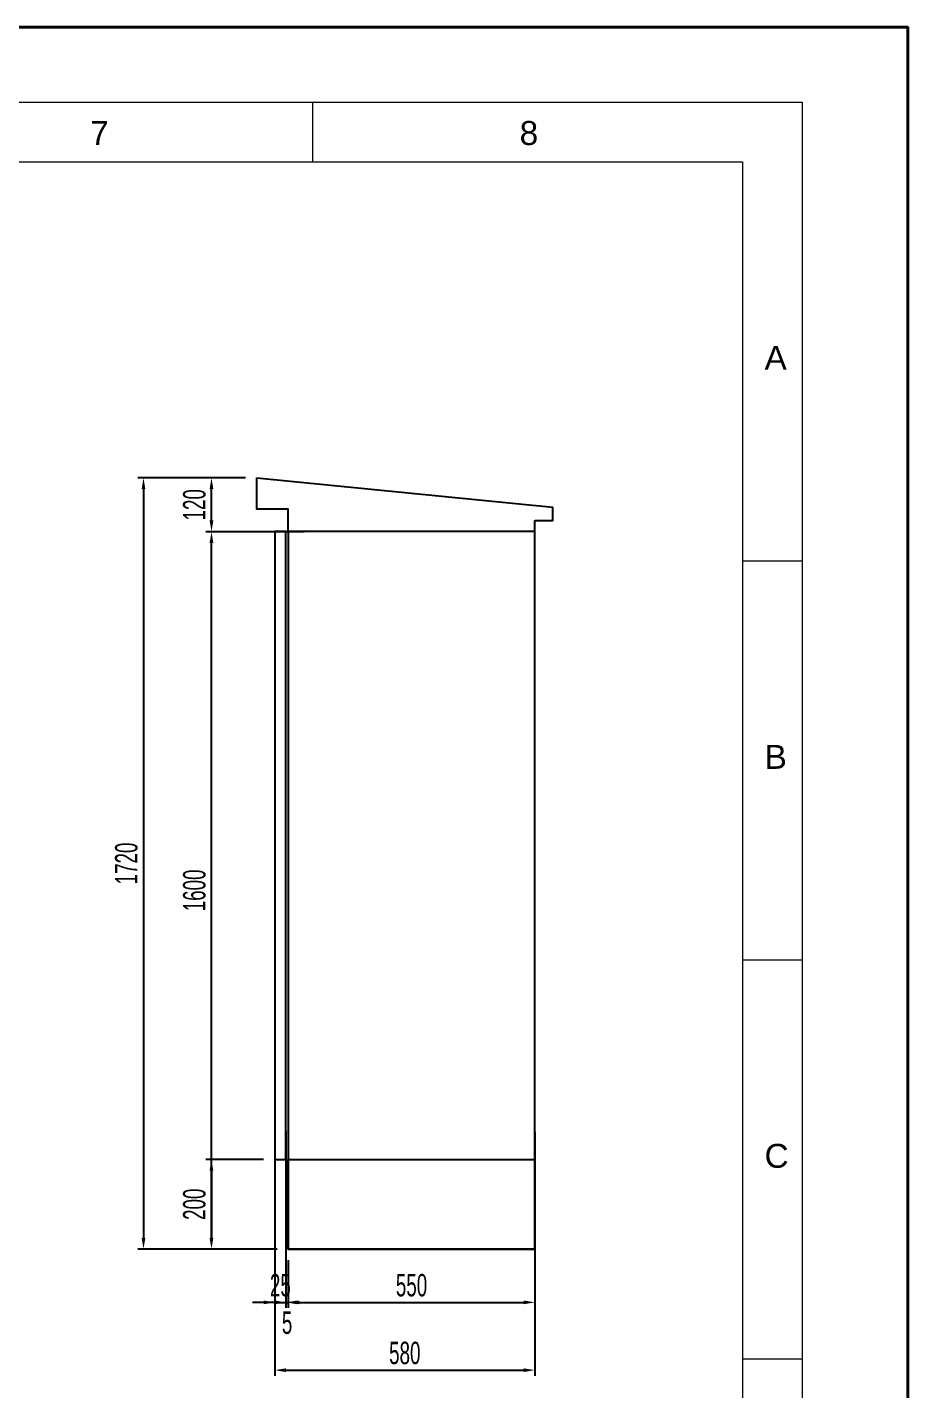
# Model space of a CAD drawing. Header units: millimetres. Extents: x 6750 to 121550, y -28210 to 66060.
# Drawn here: x 39735 to 41698, y 63022 to 66060 of the extents above; entities that cross this region are included whole.
import ezdxf

# ---------------------------------------------------------------- set-up
doc = ezdxf.new("R2010")
doc.units = ezdxf.units.MM
doc.layers.add('DN.1. NET LIEN MANH', color=7, linetype='Continuous', lineweight=40)
doc.styles.add('PM', font='arial.ttf', dxfattribs={"width": 0.6})
doc.styles.get("Standard").update_dxf_attribs({"font": 'arial.ttf'})
doc.dimstyles.new('MK-1.20 CK$0', dxfattribs={"dimscale": 25, "dimtxt": 2, "dimasz": 1, "dimexe": 0.5, "dimexo": 1, "dimgap": 0.5, "dimtad": 1, "dimrnd": 0.0001, "dimtxsty": 'PM', "dimcen": 0, "dimdle": 1, "dimclrd": 251, "dimclre": 251, "dimclrt": 256, "dimadec": 4, "dimazin": 2, "dimtfac": 0.333333, "dimtix": 1, "dimtmove": 2, "dimatfit": 3, "dimtvp": 1, "dimarcsym": 0})

# ---------------------------------------------------------------- blocks, each defined once
blk = doc.blocks.new('asdklnakdad')
for q in [(16292.99, 3398.33), (16712.99, 3101.33), (16712.99, 3101.33)]:
    blk.add_line((16712.99, 3398.33), q)
at = {"lineweight": 5}
for p, q in [((16646.66, 3383.32), (16646.66, 3389.99)), ((16701.22, 3338.8), (16694.55, 3338.8)), ((16701.22, 3294.3), (16694.55, 3294.3)), ((16701.22, 3249.8), (16694.55, 3249.8))]:
    blk.add_line(p, q, dxfattribs=at)
for points in [[(16304.75, 3109.66), (16304.75, 3389.99), (16701.22, 3389.99), (16701.22, 3109.66), (16304.75, 3109.66)], [(16311.43, 3116.33), (16311.43, 3383.32), (16694.55, 3383.32), (16694.55, 3116.33)]]:
    blk.add_lwpolyline(points, close=True, dxfattribs=at)
at = {"layer": 'DN.1. NET LIEN MANH'}
blk.add_lwpolyline([(16292.99, 3101.33), (16712.99, 3101.33), (16712.99, 3398.33), (16292.99, 3398.33)], close=True, dxfattribs=at)
at = {"lineweight": 5, "char_height": 2.6698, "width": 8.4244, "attachment_point": 1}
for s, insert in [('{\\fArial|b0|i0|c0|p34;7}', (16621.82, 3387.87)), ('{\\fArial|b0|i0|c0|p34;8}', (16669.71, 3387.87)), ('{\\fArial|b0|i0|c0|p34;A}', (16697.02, 3362.8)), ('{\\fArial|b0|i0|c0|p34;B}', (16697.02, 3318.3)), ('{\\fArial|b0|i0|c0|p34;C}', (16697.02, 3273.81))]:
    blk.add_mtext(s, dxfattribs=dict(at, insert=insert))
blk = doc.blocks.new('*D99')
at = {"color": 3, "lineweight": -2, "transparency": 16777216}
for p, q in [((40261.5, 63535.4), (40132.9, 63535.4)), ((40145.4, 63510.4), (40145.4, 63360.4)), ((40286.5, 63335.4), (40132.9, 63335.4))]:
    blk.add_line(p, q, dxfattribs=at)
at = {"color": 3, "transparency": 16777216}
for points in [[(40141.2, 63510.4), (40149.5, 63510.4), (40145.4, 63535.4)], [(40141.2, 63360.4), (40149.5, 63360.4), (40145.4, 63335.4)]]:
    blk.add_solid(points, dxfattribs=at)
at = {"layer": 'Defpoints', "color": 0, "transparency": 16777216}
for p in [(40286.5, 63535.4), (40145.4, 63335.4), (40311.5, 63335.4)]:
    blk.add_point(p, dxfattribs=at)
at = {"transparency": 16777216, "insert": (40107.3, 63435.4), "char_height": 50, "attachment_point": 5, "rotation": 90, "style": 'PM'}
blk.add_mtext('\\A1;200', dxfattribs=at)
blk = doc.blocks.new('*D100')
at = {"color": 3, "lineweight": -2, "transparency": 16777216}
for p, q in [((40352.3, 64935.4), (40132.9, 64935.4)), ((40145.4, 63360.4), (40145.4, 64910.4)), ((40291.5, 63335.4), (40132.9, 63335.4))]:
    blk.add_line(p, q, dxfattribs=at)
at = {"color": 3, "transparency": 16777216}
for points in [[(40141.2, 64910.4), (40149.5, 64910.4), (40145.4, 64935.4)], [(40141.2, 63360.4), (40149.5, 63360.4), (40145.4, 63335.4)]]:
    blk.add_solid(points, dxfattribs=at)
at = {"layer": 'Defpoints', "color": 0, "transparency": 16777216}
for p in [(40145.4, 64935.4), (40377.3, 64935.4), (40316.5, 63335.4)]:
    blk.add_point(p, dxfattribs=at)
at = {"transparency": 16777216, "insert": (40107.3, 64135.4), "char_height": 50, "attachment_point": 5, "rotation": 90, "style": 'PM'}
blk.add_mtext('\\A1;1600', dxfattribs=at)
blk = doc.blocks.new('*D101')
at = {"color": 3, "lineweight": -2, "transparency": 16777216}
for p, q in [((40221.5, 65055.4), (40132.9, 65055.4)), ((40145.4, 64960.4), (40145.4, 65030.4)), ((40291.5, 64935.4), (40132.9, 64935.4))]:
    blk.add_line(p, q, dxfattribs=at)
at = {"color": 3, "transparency": 16777216}
for points in [[(40141.2, 65030.4), (40149.5, 65030.4), (40145.4, 65055.4)], [(40141.2, 64960.4), (40149.5, 64960.4), (40145.4, 64935.4)]]:
    blk.add_solid(points, dxfattribs=at)
at = {"layer": 'Defpoints', "color": 0, "transparency": 16777216}
for p in [(40145.4, 65055.4), (40246.5, 65055.4), (40316.5, 64935.4)]:
    blk.add_point(p, dxfattribs=at)
at = {"transparency": 16777216, "insert": (40107.3, 64995.4), "char_height": 50, "attachment_point": 5, "rotation": 90, "style": 'PM'}
blk.add_mtext('\\A1;120', dxfattribs=at)
blk = doc.blocks.new('*D102')
at = {"color": 3, "lineweight": -2, "transparency": 16777216}
for p, q in [((40197.6, 65055.4), (39981.3, 65055.4)), ((39993.8, 65030.4), (39993.8, 63360.4)), ((40197.6, 63335.4), (39981.3, 63335.4))]:
    blk.add_line(p, q, dxfattribs=at)
at = {"color": 3, "transparency": 16777216}
for points in [[(39989.6, 65030.4), (39997.9, 65030.4), (39993.8, 65055.4)], [(39989.6, 63360.4), (39997.9, 63360.4), (39993.8, 63335.4)]]:
    blk.add_solid(points, dxfattribs=at)
at = {"layer": 'Defpoints', "color": 0, "transparency": 16777216}
for p in [(40222.6, 65055.4), (39993.8, 63335.4), (40222.6, 63335.4)]:
    blk.add_point(p, dxfattribs=at)
at = {"transparency": 16777216, "insert": (39955.7, 64195.4), "char_height": 50, "attachment_point": 5, "rotation": 90, "style": 'PM'}
blk.add_mtext('\\A1;1720', dxfattribs=at)
blk = doc.blocks.new('*D103')
at = {"color": 3, "lineweight": -2, "transparency": 16777216}
for p, q in [((40286.5, 63310.4), (40286.5, 63204.1)), ((40311.5, 63310.4), (40311.5, 63204.1)), ((40261.5, 63216.6), (40236.5, 63216.6)), ((40286.5, 63216.6), (40311.5, 63216.6)), ((40336.5, 63216.6), (40361.5, 63216.6))]:
    blk.add_line(p, q, dxfattribs=at)
at = {"color": 3, "transparency": 16777216}
for points in [[(40261.5, 63220.7), (40261.5, 63212.4), (40286.5, 63216.6)], [(40336.5, 63220.7), (40336.5, 63212.4), (40311.5, 63216.6)]]:
    blk.add_solid(points, dxfattribs=at)
at = {"layer": 'Defpoints', "color": 0, "transparency": 16777216}
for p in [(40286.5, 63335.4), (40311.5, 63335.4), (40311.5, 63216.6)]:
    blk.add_point(p, dxfattribs=at)
at = {"transparency": 16777216, "insert": (40299, 63254.6), "char_height": 50, "attachment_point": 5, "style": 'PM'}
blk.add_mtext('\\A1;25', dxfattribs=at)
blk = doc.blocks.new('*D104')
at = {"color": 3, "lineweight": -2, "transparency": 16777216}
for p, q in [((40311.5, 63599.5), (40311.5, 63204.1)), ((40316.5, 63310.4), (40316.5, 63204.1)), ((40286.5, 63216.6), (40261.5, 63216.6)), ((40311.5, 63216.6), (40316.5, 63216.6)), ((40341.5, 63216.6), (40366.5, 63216.6))]:
    blk.add_line(p, q, dxfattribs=at)
at = {"color": 3, "transparency": 16777216}
for points in [[(40286.5, 63220.7), (40286.5, 63212.4), (40311.5, 63216.6)], [(40341.5, 63220.7), (40341.5, 63212.4), (40316.5, 63216.6)]]:
    blk.add_solid(points, dxfattribs=at)
at = {"layer": 'Defpoints', "color": 0, "transparency": 16777216}
for p in [(40311.5, 63624.5), (40316.5, 63335.4), (40316.5, 63216.6)]:
    blk.add_point(p, dxfattribs=at)
at = {"transparency": 16777216, "insert": (40314, 63170.9), "char_height": 50, "attachment_point": 5, "style": 'PM'}
blk.add_mtext('\\A1;5', dxfattribs=at)
blk = doc.blocks.new('*D105')
at = {"color": 3, "lineweight": -2, "transparency": 16777216}
for p, q in [((40316.5, 63310.4), (40316.5, 63204.1)), ((40866.5, 63310.4), (40866.5, 63204.1)), ((40341.5, 63216.6), (40841.5, 63216.6))]:
    blk.add_line(p, q, dxfattribs=at)
at = {"color": 3, "transparency": 16777216}
for points in [[(40341.5, 63220.7), (40341.5, 63212.4), (40316.5, 63216.6)], [(40841.5, 63220.7), (40841.5, 63212.4), (40866.5, 63216.6)]]:
    blk.add_solid(points, dxfattribs=at)
at = {"layer": 'Defpoints', "color": 0, "transparency": 16777216}
for p in [(40316.5, 63335.4), (40866.5, 63335.4), (40866.5, 63216.6)]:
    blk.add_point(p, dxfattribs=at)
at = {"transparency": 16777216, "insert": (40591.5, 63254.6), "char_height": 50, "attachment_point": 5, "style": 'PM'}
blk.add_mtext('\\A1;550', dxfattribs=at)
blk = doc.blocks.new('*D106')
at = {"color": 3, "lineweight": -2, "transparency": 16777216}
for p, q in [((40286.5, 63596.7), (40286.5, 63052.9)), ((40866.5, 63596.7), (40866.5, 63052.9)), ((40311.5, 63065.4), (40841.5, 63065.4))]:
    blk.add_line(p, q, dxfattribs=at)
at = {"color": 3, "transparency": 16777216}
for points in [[(40311.5, 63069.5), (40311.5, 63061.2), (40286.5, 63065.4)], [(40841.5, 63069.5), (40841.5, 63061.2), (40866.5, 63065.4)]]:
    blk.add_solid(points, dxfattribs=at)
at = {"layer": 'Defpoints', "color": 0, "transparency": 16777216}
for p in [(40286.5, 63621.7), (40866.5, 63621.7), (40866.5, 63065.4)]:
    blk.add_point(p, dxfattribs=at)
at = {"transparency": 16777216, "insert": (40576.5, 63103.4), "char_height": 50, "attachment_point": 5, "style": 'PM'}
blk.add_mtext('580', dxfattribs=at)

msp = doc.modelspace()

# ---------------------------------------------------------------- linework, layer by layer
for points in [[(40316.535, 64935.432), (40316.535, 64985.432), (40246.535, 64985.432), (40246.535, 65055.432)], [(40246.535, 65055.432), (40906.535, 64990.432)], [(40866.535, 64960.432), (40906.535, 64960.432), (40906.535, 64990.432)], [(40866.535, 64935.432), (40866.535, 64960.432)]]:
    msp.add_lwpolyline(points)
for points in [[(40286.535, 63535.432), (40311.535, 63535.432), (40311.535, 64935.432), (40286.535, 64935.432)], [(40316.535, 63335.432), (40866.535, 63335.432), (40866.535, 64935.432), (40316.535, 64935.432)], [(40316.535, 63535.432), (40866.535, 63535.432), (40866.535, 63335.432), (40316.535, 63335.432)]]:
    msp.add_lwpolyline(points, close=True)

# ---------------------------------------------------------------- block references
at = {"layer": 'DN.1. NET LIEN MANH', "xscale": 20, "yscale": 20, "zscale": 20}
msp.add_blockref('asdklnakdad', (-292561.652, -1906.136), dxfattribs=at)

# ---------------------------------------------------------------- dimensions: what is measured, and where the dimension line sits
for base, p1, p2, picture, middle in [((39993.759, 63335.432), (40222.566, 65055.432), (40222.566, 63335.432), '*D102', (39955.73, 64195.432)), ((40145.373, 65055.432), (40316.535, 64935.432), (40246.535, 65055.432), '*D101', (40107.344, 64995.432)), ((40145.373, 64935.432), (40316.535, 63335.432), (40377.259, 64935.432), '*D100', (40107.344, 64135.432)), ((40145.373, 63335.432), (40286.535, 63535.432), (40311.535, 63335.432), '*D99', (40107.344, 63435.432))]:
    dim = msp.add_linear_dim(base=base, p1=p1, p2=p2, angle=90, dimstyle='MK-1.20 CK$0', override={"dimclrd": 3, "dimclre": 3})
    dim.commit()
    dim.dimension.update_dxf_attribs({"geometry": picture, "text_midpoint": middle})
dim = msp.add_linear_dim(base=(40316.535, 63216.567), p1=(40311.535, 63624.498), p2=(40316.535, 63335.432), dimstyle='MK-1.20 CK$0', override={"dimclrd": 3, "dimclre": 3})
dim.commit()
dim.dimension.update_dxf_attribs({"geometry": '*D104', "text_midpoint": (40314.035, 63170.925), "dimtype": 160})
for base, p1, p2, picture, middle in [((40866.535, 63065.369), (40286.535, 63621.731), (40866.535, 63621.731), '*D106', (40576.535, 63103.398)), ((40311.535, 63216.567), (40286.535, 63335.432), (40311.535, 63335.432), '*D103', (40299.035, 63254.595)), ((40866.535, 63216.567), (40316.535, 63335.432), (40866.535, 63335.432), '*D105', (40591.535, 63254.595))]:
    dim = msp.add_linear_dim(base=base, p1=p1, p2=p2, dimstyle='MK-1.20 CK$0', override={"dimclrd": 3, "dimclre": 3})
    dim.commit()
    dim.dimension.update_dxf_attribs({"geometry": picture, "text_midpoint": middle})

doc.saveas('drawing.dxf')
